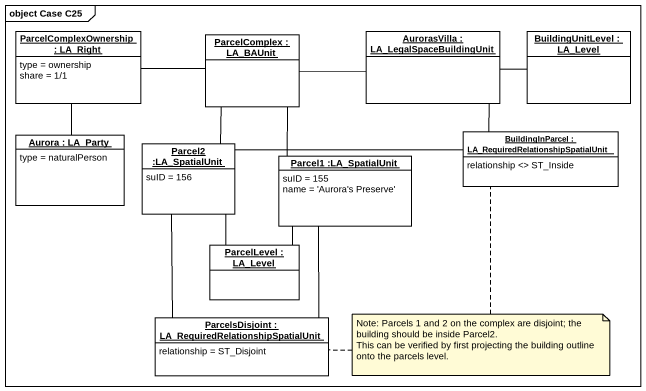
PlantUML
@startuml
mainframe object Case C25
hide circle
hide empty members
object "ParcelComplexOwnership : LA_Right" as ParcelComplexOwnership #FFFFFF {
  type = ownership
  share = 1/1
}
object "ParcelComplex : LA_BAUnit" as ParcelComplex #FFFFFF
object "AurorasVilla : LA_LegalSpaceBuildingUnit" as AurorasVilla #FFFFFF
object "BuildingUnitLevel : LA_Level" as BuildingUnitLevel #FFFFFF
object "Aurora : LA_Party" as Aurora #FFFFFF {
  type = naturalPerson
}
object "BuildingInParcel : LA_RequiredRelationshipSpatialUnit" as BuildingInParcel #FFFFFF {
  relationship <> ST_Inside
}
object "Parcel2 :LA_SpatialUnit" as Parcel2_LA_SpatialUnit #FFFFFF {
  suID = 156
}
object "Parcel1 :LA_SpatialUnit" as Parcel1_LA_SpatialUnit #FFFFFF {
  suID = 155
  name = 'Aurora's Preserve'
}
object "ParcelLevel : LA_Level" as ParcelLevel #FFFFFF
object "ParcelsDisjoint : LA_RequiredRelationshipSpatialUnit" as ParcelsDisjoint #FFFFFF {
  relationship = ST_Disjoint
}
ParcelComplexOwnership -- Aurora
ParcelComplex -left- ParcelComplexOwnership
ParcelComplex -right- AurorasVilla
ParcelComplex -- Parcel2_LA_SpatialUnit
ParcelComplex -- Parcel1_LA_SpatialUnit
AurorasVilla -right- BuildingUnitLevel
BuildingInParcel -up- AurorasVilla
BuildingInParcel -left- Parcel2_LA_SpatialUnit
Parcel2_LA_SpatialUnit -- ParcelLevel
Parcel1_LA_SpatialUnit -- ParcelLevel
ParcelsDisjoint -up- Parcel2_LA_SpatialUnit
ParcelsDisjoint -up- Parcel1_LA_SpatialUnit
note as N1
  Note: Parcels 1 and 2 on the complex are disjoint; the building should be inside Parcel2.
  This can be verified by first projecting the building outline onto the parcels level.
end note
N1 .. BuildingInParcel
N1 .. ParcelsDisjoint
@enduml
